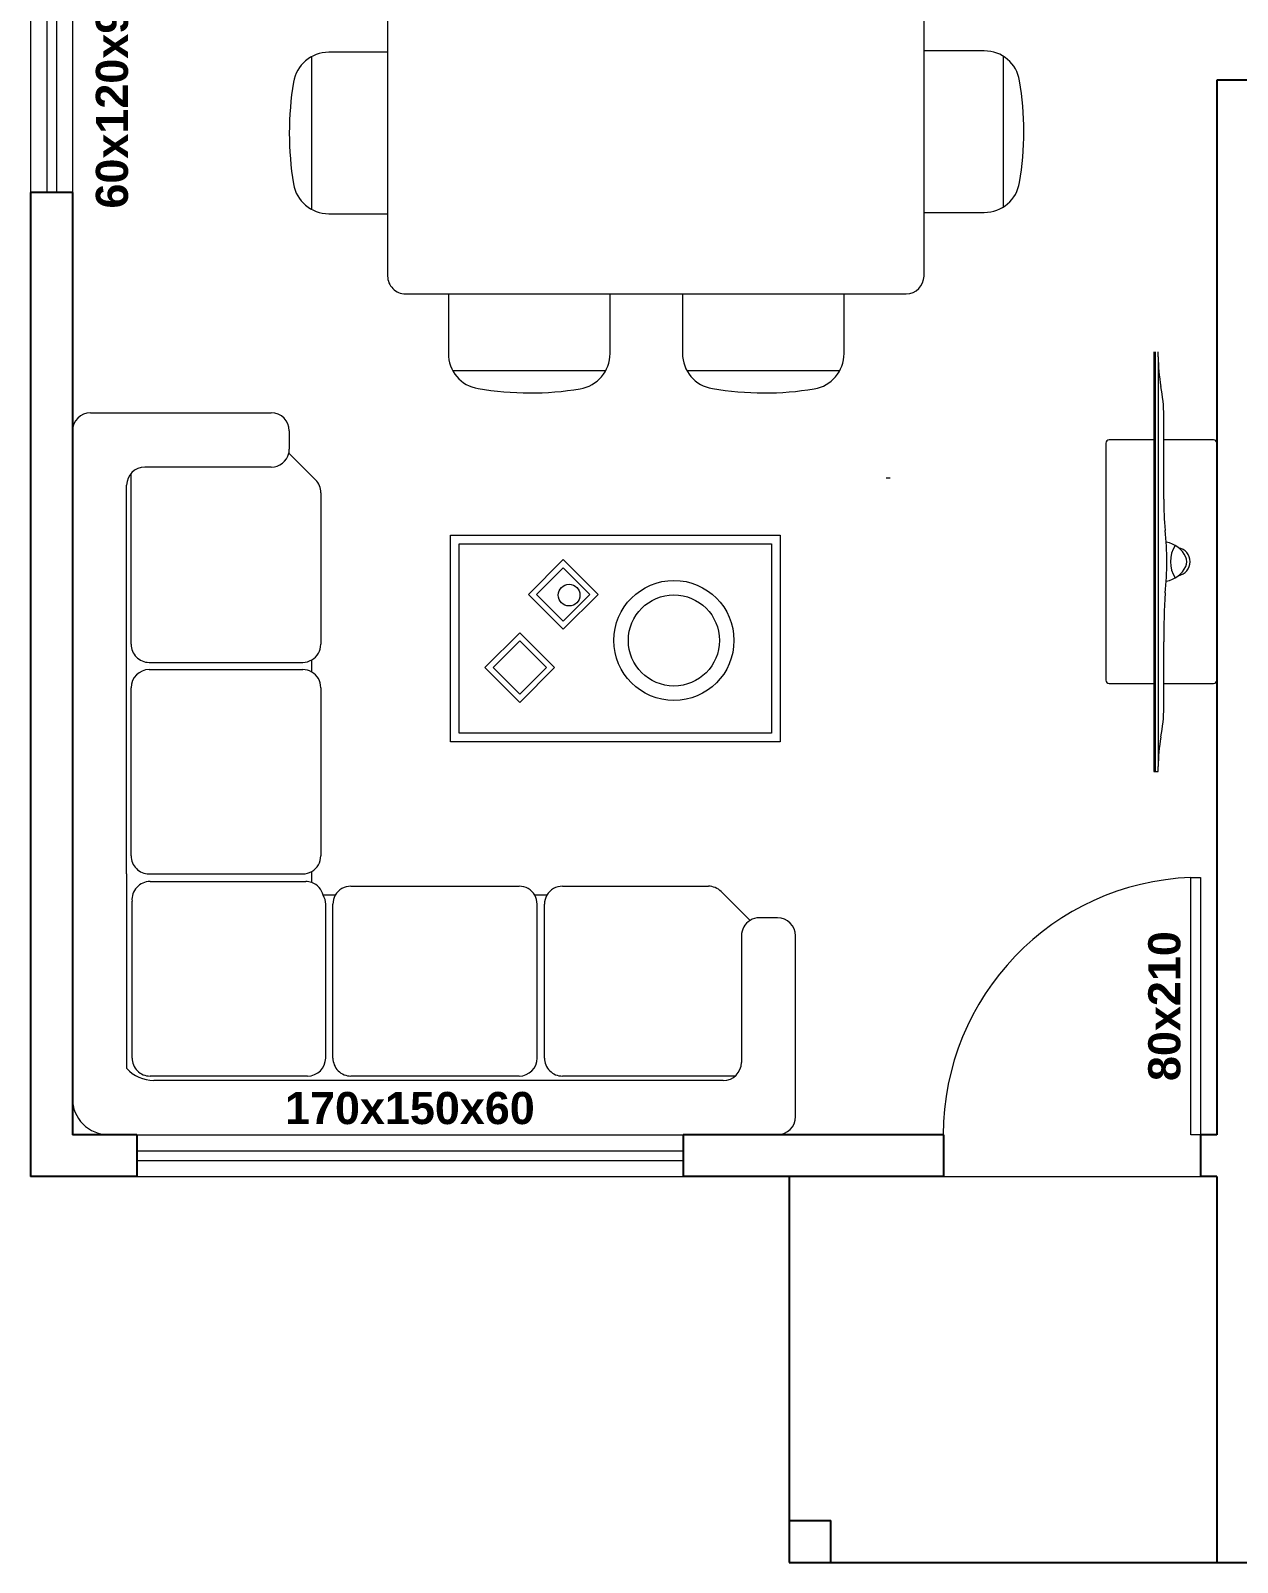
# Model space of a CAD drawing. Header units: centimetres. Extents: x -13202 to -12452, y 4339 to 5301.
# Drawn here: x -13201.8 to -12826.4, y 4339.4 to 4815.8 of the extents above; entities that cross this region are included whole.
import ezdxf

# ---------------------------------------------------------------- set-up
doc = ezdxf.new("R2010")
doc.units = ezdxf.units.CM
for name, color, linetype, lineweight in [('Cotas', 7, 'Continuous', 9), ('Janelas', 3, 'Continuous', 15), ('Mobília', 244, 'Continuous', 15), ('Paredes', 154, 'Continuous', 25), ('Piso', 253, 'Continuous', 9), ('Portas', 30, 'Continuous', 15)]:
    doc.layers.add(name, color=color, linetype=linetype, lineweight=lineweight)
doc.styles.add('texto', font='')
doc.styles.get('texto').set_extended_font_data('Arial', bold=True)
doc.dimstyles.new('Portas e Janelas', dxfattribs={"dimscale": 0, "dimtxt": 2, "dimasz": 2.5, "dimexe": 1.25, "dimexo": 2, "dimtad": 1, "dimtxsty": 'texto', "dimblk": 'OBLIQUE', "dimcen": 2.5, "dimse1": 1, "dimse2": 1, "dimsd1": 1, "dimsd2": 1, "dimclrt": 102, "dimadec": 0, "dimazin": 0, "dimtfac": 1, "dimtmove": 0, "dimatfit": 3, "dimfxl": 1, "dimarcsym": 0})

# ---------------------------------------------------------------- blocks, each defined once
blk = doc.blocks.new('*D12')
at = {"layer": 'Defpoints', "color": 0, "transparency": 16777216}
for p in [(-12840.83, 4552.41), (-12840.83, 4472.41), (-12840.83, 4472.41)]:
    blk.add_point(p, dxfattribs=at)
at = {"layer": 'Cotas', "color": 102, "transparency": 16777216, "insert": (-12849.06, 4512.41), "char_height": 10, "attachment_point": 5, "rotation": 90, "style": 'texto'}
blk.add_mtext('80x210', dxfattribs=at)
blk = doc.blocks.new('_Oblique')
at = {"color": 0, "linetype": 'ByBlock', "lineweight": -2}
blk.add_line((-0.5, -0.5), (0.5, 0.5), dxfattribs=at)
blk = doc.blocks.new('*D13')
at = {"layer": 'Defpoints', "color": 0, "transparency": 16777216}
for p in [(-13168.83, 4472.41), (-12998.83, 4472.41), (-12998.83, 4472.41)]:
    blk.add_point(p, dxfattribs=at)
at = {"layer": 'Cotas', "color": 102, "transparency": 16777216, "insert": (-13083.83, 4480.64), "char_height": 10, "width": 26.8929, "attachment_point": 5, "style": 'texto'}
blk.add_mtext('170x150x60', dxfattribs=at)
blk = doc.blocks.new('*D14')
at = {"layer": 'Defpoints', "color": 0, "transparency": 16777216}
for p in [(-13188.83, 4825.41), (-13168.24, 4825.41), (-13188.83, 4765.41)]:
    blk.add_point(p, dxfattribs=at)
at = {"layer": 'Cotas', "color": 102, "transparency": 16777216, "insert": (-13176.47, 4795.41), "char_height": 10, "attachment_point": 5, "rotation": 90, "style": 'texto'}
blk.add_mtext('60x120x90', dxfattribs=at)
blk = doc.blocks.new('porta80')
blk.add_lwpolyline([(0, 0), (-3, 0), (-3, 80), (0, 80)], close=True)
blk.add_arc((0, 0), 80.06, 92.1476, 180)
blk = doc.blocks.new('janela170')
for p, q in [((0, 13), (170, 13)), ((0, 8), (170, 8)), ((0, 5), (170, 5)), ((0, 0), (170, 0))]:
    blk.add_line(p, q)
blk = doc.blocks.new('janela60')
for p, q in [((0, 60), (0, 0)), ((5, 60), (5, 0)), ((8, 60), (8, 0)), ((13, 60), (13, 0))]:
    blk.add_line(p, q)
blk = doc.blocks.new('mesa')
for p, q in [((-23.34, 108.02), (23.59, 108.02)), ((-24.99, 102.2), (-24.99, 83.44)), ((25.23, 83.44), (25.23, 102.2)), ((45.03, 83.44), (-45.03, 83.44)), ((-50.59, 77.88), (-50.59, -77.88)), ((50.59, -77.88), (50.59, 77.88)), ((107.87, 72.95), (107.87, 71.63)), ((-74.24, 57.22), (-74.24, 9.69)), ((-68.9, 58.58), (-50.59, 58.58)), ((69.15, 58.58), (50.59, 58.58)), ((74.48, 57.22), (74.48, 9.69)), ((-50.59, 8.28), (-68.83, 8.28)), ((50.59, 8.28), (69.08, 8.28)), ((69.15, -14.25), (50.59, -14.25)), ((-75.54, -17.56), (-75.54, -65.1)), ((-70.2, -16.2), (-50.59, -16.2)), ((74.48, -15.61), (74.48, -63.15)), ((-50.59, -66.5), (-70.13, -66.5)), ((50.59, -64.55), (69.08, -64.55)), ((-45.03, -83.44), (45.03, -83.44)), ((-24.54, -83.44), (-24.54, -101.76)), ((25.68, -101.76), (25.68, -83.44)), ((-23.15, -107.13), (24.3, -107.13))]:
    blk.add_line(p, q)
for centre, radius, start, end in [((0.12, 17.45), 97.02, 90, 99.3723), ((0.12, 17.45), 97.02, 80.6277, 90), ((-13.87, 102.2), 11.12, 99.3723, 180), ((14.11, 102.2), 11.12, 0, 80.6277), ((-45.03, 77.88), 5.56, 90, 180), ((45.03, 77.88), 5.56, 0, 90), ((-68.9, 47.46), 11.12, 90, 170.6936), ((69.15, 47.46), 11.12, 9.3064, 90), ((14.88, 33.73), 96.02, 170.6936, 180.0902), ((-14.63, 33.73), 96.02, 359.9098, 9.3064), ((17.2, 33.74), 98.34, 180.0902, 189.4567), ((-16.96, 33.74), 98.34, 350.5433, 359.9098), ((-68.83, 19.41), 11.12, 189.4567, 270), ((69.08, 19.41), 11.12, 270, 350.5433), ((69.15, -25.37), 11.12, 9.3064, 90), ((-70.2, -27.32), 11.12, 90, 170.6936), ((-14.63, -39.1), 96.02, 359.9098, 9.3064), ((13.58, -41.05), 96.02, 170.6936, 180.0902), ((15.9, -41.05), 98.34, 180.0902, 189.4567), ((-16.96, -39.1), 98.34, 350.5433, 359.9098), ((69.08, -53.43), 11.12, 270, 350.5433), ((-70.13, -55.38), 11.12, 189.4567, 270), ((-45.03, -77.88), 5.56, 180, 270), ((45.03, -77.88), 5.56, 270, 0), ((-13.42, -101.76), 11.12, 180, 260.6277), ((14.56, -101.76), 11.12, 279.3723, 0), ((0.57, -17.01), 97.02, 260.6277, 270), ((0.57, -17.01), 97.02, 270, 279.3723)]:
    blk.add_arc(centre, radius, start, end)
blk = doc.blocks.new('TV')
for p, q in [((36.86, 0), (-36.86, 0)), ((-37.86, -1), (-37.86, -16.48)), ((37.86, -16.48), (37.86, -1)), ((-63.74, -18.2), (-65.3, -18.2)), ((-63.74, -18.2), (63.74, -18.2)), ((-37.86, -16.48), (-45.31, -16.48)), ((-19.44, -16.48), (-37.86, -16.48)), ((37.86, -16.48), (24.97, -16.48)), ((45.31, -16.48), (37.86, -16.48)), ((65.3, -18.2), (63.74, -18.2)), ((65.3, -19.52), (65.3, -18.2)), ((-65.3, -19.16), (65.3, -19.16)), ((-65.3, -19.52), (-37.86, -19.52)), ((-37.86, -19.52), (37.86, -19.52)), ((-37.86, -19.52), (-37.86, -33.5)), ((37.86, -33.5), (37.86, -19.52)), ((37.86, -19.52), (65.3, -19.52)), ((-36.86, -34.5), (36.86, -34.5))]:
    blk.add_line(p, q)
for centre, radius, start, end in [((-36.86, -1), 1, 90, 180), ((36.86, -1), 1, 0, 90), ((0, -12.71), 4.43, 10.6263, 169.3737), ((0, -12.71), 3.43, 65, 115), ((1.96, -16.92), 8.07, 115, 171.452), ((0, -4.85), 9.55, 237.9531, 302.0469), ((-1.96, -16.92), 8.07, 8.548, 65), ((-63.74, 31.54), 49.74, 270, 280.6728), ((-45.31, -66.22), 49.74, 90, 100.6728), ((-19.44, 83.52), 100, 270, 275.5788), ((0, -115.53), 100, 84.4212, 95.5788), ((24.97, 229.21), 245.69, 266.4417, 270.0006), ((45.31, -66.22), 49.74, 79.3272, 90), ((63.74, 31.54), 49.74, 259.3272, 270), ((-36.86, -33.5), 1, 180, 270), ((36.86, -33.5), 1, 270, 0)]:
    blk.add_arc(centre, radius, start, end)
blk = doc.blocks.new('mesa centro')
for p, q in [((-64.29, -51.26), (-64.29, 51.26)), ((-64.29, 51.26), (0, 51.26)), ((-61.59, -48.56), (-61.59, 48.56)), ((-61.59, 48.56), (-2.7, 48.56)), ((-2.7, 48.56), (-2.7, -48.56)), ((0, 51.26), (0, -51.26)), ((-45.89, -5.37), (-56.74, -16.21)), ((-45.89, -7.91), (-54.19, -16.21)), ((-35.05, -16.21), (-45.89, -5.37)), ((-37.6, -16.21), (-45.89, -7.91)), ((-56.74, -16.21), (-45.89, -27.05)), ((-54.19, -16.21), (-45.89, -24.51)), ((-45.89, -27.05), (-35.05, -16.21)), ((-45.89, -24.51), (-37.6, -16.21)), ((-23.14, -18.87), (-33.98, -29.71)), ((-12.29, -29.71), (-23.14, -18.87)), ((-23.14, -21.41), (-31.43, -29.71)), ((-14.84, -29.71), (-23.14, -21.41)), ((-33.98, -29.71), (-23.14, -40.55)), ((-31.43, -29.71), (-23.14, -38.01)), ((-23.14, -38.01), (-14.84, -29.71)), ((-23.14, -40.55), (-12.29, -29.71)), ((0, -51.26), (-64.29, -51.26)), ((-2.7, -48.56), (-61.59, -48.56))]:
    blk.add_line(p, q)
for centre, radius in [((-31.57, 18.23), 18.67), ((-31.57, 18.23), 14.17), ((-45.67, -14.37), 3.38)]:
    blk.add_circle(centre, radius)
blk = doc.blocks.new('sofá')
for p, q in [((-5.62, 109.69), (-61.86, 109.69)), ((-67.48, 104.06), (-67.48, 98.44)), ((0, -104.06), (0, 104.06)), ((-66.65, 95.5), (-75.64, 86.51)), ((-61.86, 92.82), (-22.49, 92.82)), ((-18.24, 90.87), (-18.24, 37.15)), ((-16.87, 87.19), (-16.87, -90.02)), ((-77.28, 37.15), (-77.28, 82.54)), ((-74.47, 32.28), (-74.47, 28.52)), ((-23.86, 31.52), (-71.66, 31.52)), ((-23.86, 29.27), (-71.66, 29.27)), ((-77.28, -28.65), (-77.28, 23.65)), ((-18.24, 23.65), (-18.24, -28.65)), ((-199.68, -38.03), (-152.53, -38.03)), ((-139.03, -38.03), (-86.73, -38.03)), ((-74.47, -33.52), (-74.47, -37.27)), ((-23.86, -34.27), (-71.66, -34.27)), ((-23.86, -36.52), (-71.66, -36.52)), ((-211.96, -47.98), (-203.66, -39.68)), ((-143.9, -40.84), (-147.66, -40.84)), ((-78.42, -40.84), (-81.86, -40.84)), ((-78.75, -91.16), (-78.75, -42.73)), ((-18.24, -42.14), (-18.24, -91.14)), ((-146.9, -91.45), (-146.9, -43.65)), ((-144.65, -91.45), (-144.65, -43.65)), ((-81.11, -91.45), (-81.11, -43.65)), ((-218.88, -47.83), (-213.26, -47.83)), ((-224.5, -109.69), (-224.5, -53.45)), ((-207.63, -53.45), (-207.63, -92.82)), ((-16.87, -76.39), (-16.87, -90.02)), ((-152.53, -97.07), (-205.69, -97.07)), ((-81.11, -98.44), (-202.01, -98.44)), ((-86.73, -97.07), (-139.03, -97.07)), ((-81.11, -98.44), (-20.66, -98.44)), ((-23.86, -96.77), (-72.65, -96.77)), ((-218.88, -115.31), (-11.25, -115.31))]:
    blk.add_line(p, q)
for centre, radius, start, end in [((-61.86, 104.06), 5.62, 90, 180), ((-5.62, 104.06), 5.62, 0, 90), ((-61.86, 98.44), 5.62, 180, 211.548), ((-61.86, 98.44), 5.62, 211.548, 270), ((-22.49, 87.19), 5.62, 0, 90), ((-71.66, 82.54), 5.62, 135, 180), ((-71.66, 37.15), 5.62, 180, 240), ((-23.86, 37.15), 5.62, 270, 0), ((-71.66, 37.15), 5.62, 240, 270), ((-71.66, 23.65), 5.62, 90, 120), ((-23.86, 23.65), 5.62, 0, 90), ((-71.66, 23.65), 5.62, 120, 180), ((-71.66, -28.65), 5.62, 180, 240), ((-23.86, -28.65), 5.62, 270, 0), ((-199.68, -43.65), 5.62, 90, 135), ((-152.53, -43.65), 5.62, 30, 90), ((-139.03, -43.65), 5.62, 90, 150), ((-86.73, -43.65), 5.62, 30, 90), ((-73.12, -42.73), 5.62, 103.877, 160.3259), ((-71.66, -28.65), 5.62, 240, 270), ((-71.66, -42.14), 5.62, 90, 120), ((-23.86, -42.14), 5.62, 0, 90), ((-152.53, -43.65), 5.62, 0, 30), ((-139.03, -43.65), 5.62, 150, 180), ((-86.73, -43.65), 5.62, 0, 30), ((-73.12, -42.73), 5.62, 160.3259, 180), ((-218.88, -53.45), 5.62, 90, 180), ((-213.26, -53.45), 5.62, 76.6992, 90), ((-213.26, -53.45), 5.62, 0, 76.6992), ((-28.12, -90.02), 11.25, 311.512, 0), ((-202.01, -92.82), 5.62, 180, 270), ((-152.53, -91.45), 5.62, 270, 0), ((-139.03, -91.45), 5.62, 180, 270), ((-86.73, -91.45), 5.62, 270, 0), ((-73.12, -91.16), 5.62, 180, 274.793), ((-23.86, -91.14), 5.62, 270, 0), ((-11.25, -104.06), 11.25, 270, 0), ((-218.88, -109.69), 5.62, 180, 270)]:
    blk.add_arc(centre, radius, start, end)

msp = doc.modelspace()

# ---------------------------------------------------------------- linework, layer by layer
at = {"layer": 'Paredes'}
for p, q in [((-12832.828, 4800.412), (-12832.828, 4472.412)), ((-12819.828, 4800.412), (-12832.828, 4800.412)), ((-13188.828, 4765.412), (-13201.828, 4765.412)), ((-13201.828, 4765.412), (-13201.828, 4459.412)), ((-13188.828, 4765.412), (-13188.828, 4472.412)), ((-13168.828, 4472.412), (-13188.828, 4472.412)), ((-13168.828, 4472.412), (-13168.828, 4459.412)), ((-12917.828, 4472.412), (-12998.828, 4472.412)), ((-12998.828, 4472.412), (-12998.828, 4459.412)), ((-12917.828, 4472.412), (-12917.828, 4459.412)), ((-12832.828, 4472.412), (-12837.828, 4472.412)), ((-12837.828, 4472.412), (-12837.828, 4459.412)), ((-13168.828, 4459.412), (-13201.828, 4459.412)), ((-12917.828, 4459.412), (-12998.828, 4459.412)), ((-12965.828, 4459.412), (-12965.828, 4339.412)), ((-12832.828, 4459.412), (-12837.828, 4459.412)), ((-12832.828, 4459.412), (-12832.828, 4339.412)), ((-12965.828, 4352.412), (-12952.828, 4352.412)), ((-12952.828, 4339.412), (-12952.828, 4352.412)), ((-12965.828, 4339.412), (-12709.828, 4339.412))]:
    msp.add_line(p, q, dxfattribs=at)
at = {"layer": 'Piso'}
msp.add_line((-12917.828, 4459.412), (-12837.828, 4459.412), dxfattribs=at)

# ---------------------------------------------------------------- block references
at = {"layer": 'Janelas'}
for name, p in [('janela60', (-13201.828, 4765.412)), ('janela170', (-13168.828, 4459.412))]:
    msp.add_blockref(name, p, dxfattribs=at)
at = {"layer": 'Mobília'}
for name, p, rotation in [('mesa', (-13007.323, 4784.511), 270), ('TV', (-12832.828, 4650.635), 270), ('sofá', (-13073.516, 4472.412), 270), ('mesa centro', (-13019.928, 4594.562), 270.0000000000035)]:
    msp.add_blockref(name, p, dxfattribs=dict(at, rotation=rotation))
at = {"layer": 'Portas'}
msp.add_blockref('porta80', (-12837.828, 4472.412), dxfattribs=at)

# ---------------------------------------------------------------- dimensions: what is measured, and where the dimension line sits
at = {"layer": 'Cotas'}
dim = msp.add_linear_dim(base=(-13168.236, 4825.412), p1=(-13188.828, 4765.412), p2=(-13188.828, 4825.412), angle=90, text='<>x120x90', dimstyle='Portas e Janelas', override={"dimscale": 5}, dxfattribs=at)
dim.commit()
dim.dimension.update_dxf_attribs({"geometry": '*D14', "text_midpoint": (-13168.236, 4795.412), "dimtype": 160})
dim = msp.add_linear_dim(base=(-12840.828, 4472.412), p1=(-12840.828, 4552.412), p2=(-12840.828, 4472.412), angle=90, text='<>x210', dimstyle='Portas e Janelas', override={"dimscale": 5}, dxfattribs=at)
dim.commit()
dim.dimension.update_dxf_attribs({"geometry": '*D12', "text_midpoint": (-12849.062, 4512.412)})
dim = msp.add_linear_dim(base=(-12998.828, 4472.412), p1=(-13168.828, 4472.412), p2=(-12998.828, 4472.412), text='<>x150x60', dimstyle='Portas e Janelas', override={"dimscale": 5}, dxfattribs=at)
dim.commit()
dim.dimension.update_dxf_attribs({"geometry": '*D13', "text_midpoint": (-13083.828, 4480.643)})

doc.saveas('drawing.dxf')
